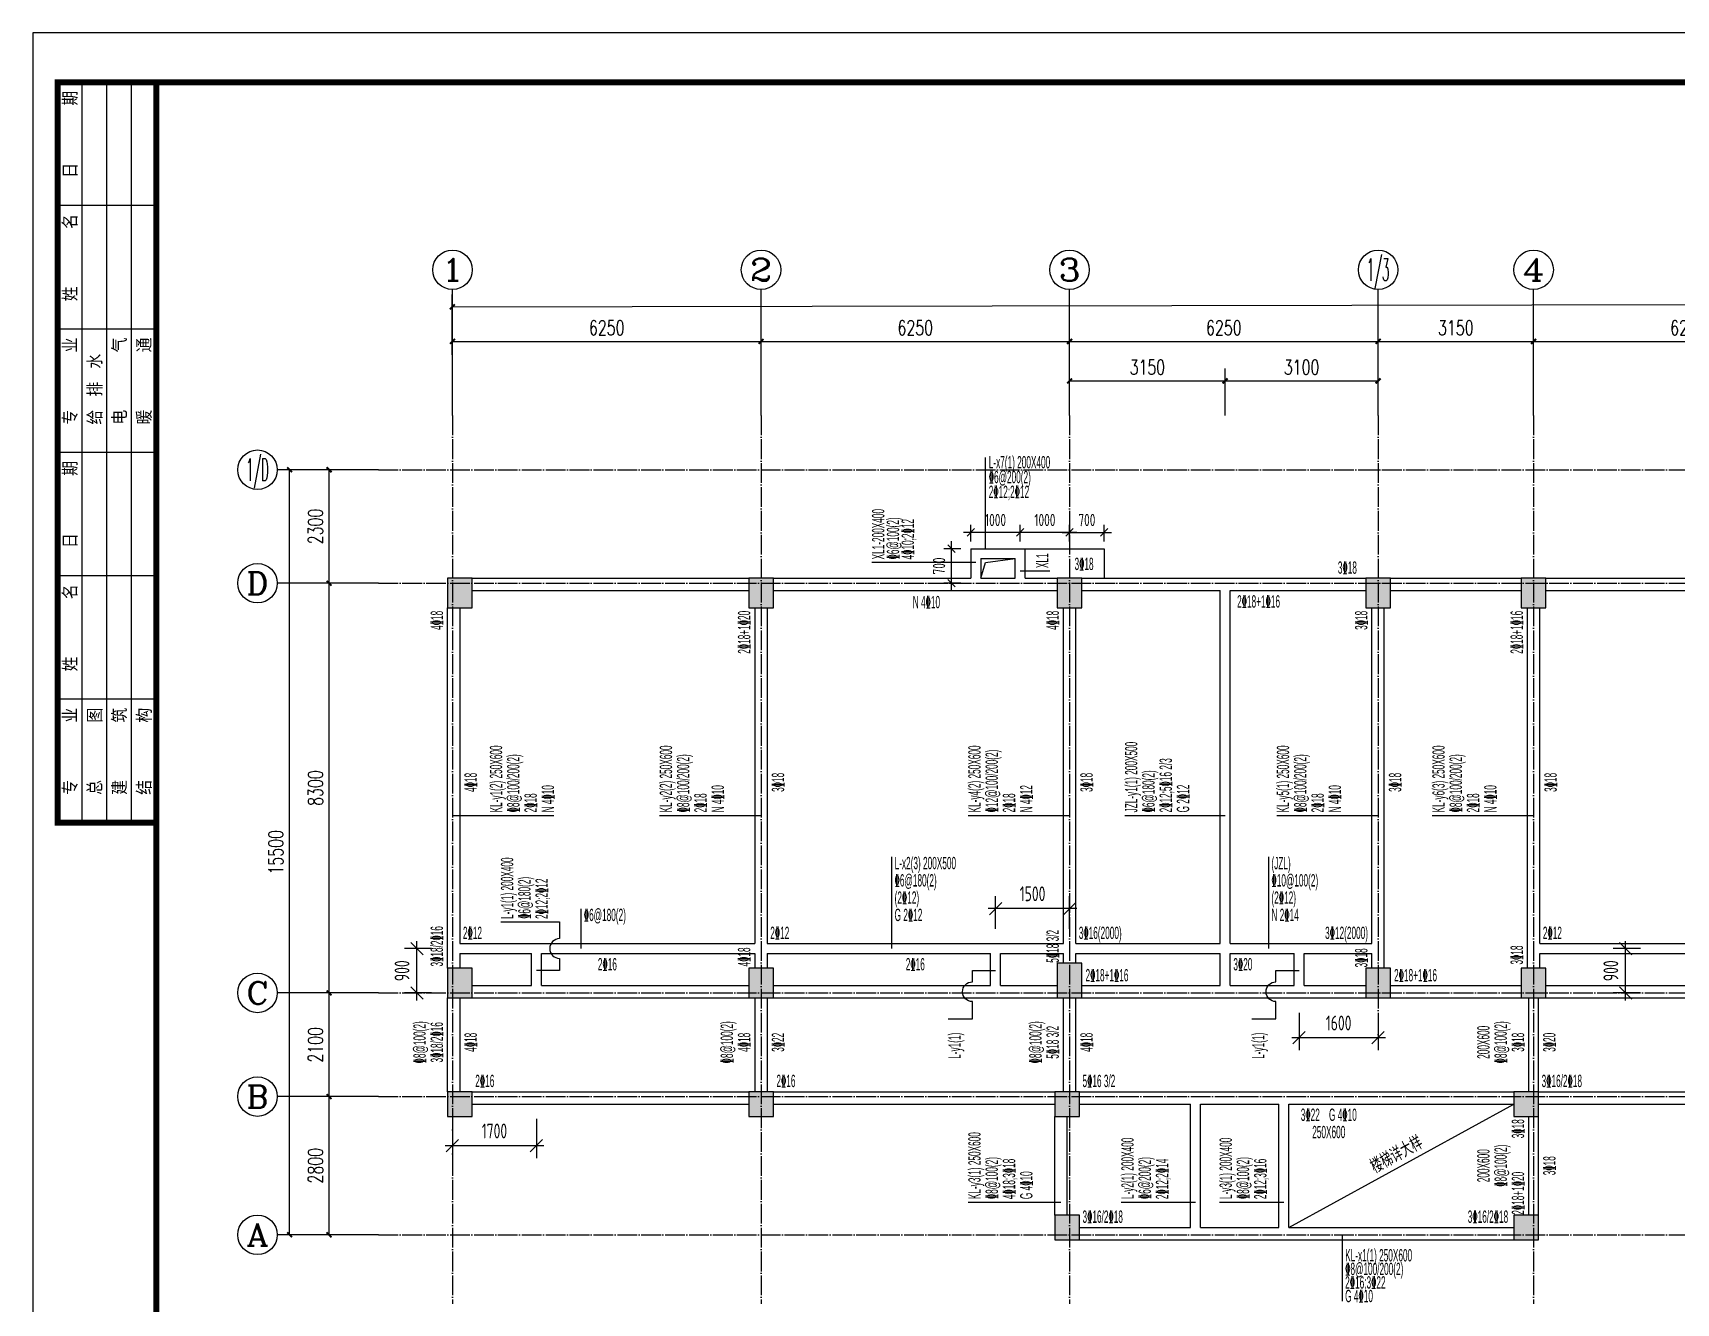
# Model space of a CAD drawing. Extents: x -441005 to 725361, y -182459 to 319313.
# Drawn here: x 284450 to 317736, y -164684 to -138950 of the extents above; entities that cross this region are included whole.
import ezdxf
from ezdxf.enums import TextEntityAlignment as Align

# ---------------------------------------------------------------- set-up
doc = ezdxf.new("R2010")
doc.units = 0
doc.header["$LTSCALE"] = 100
doc.linetypes.add('DOTE', pattern=[2.42, 2, -0.2, 0.02, -0.2])
doc.layers.get('0').update_dxf_attribs({"linetype": 'CONTINUOUS'})
doc.layers.get('Defpoints').update_dxf_attribs({"linetype": 'CONTINUOUS'})
for name, color, linetype in [('AXIS', 3, 'CONTINUOUS'), ('AXIS_TEXT', 7, 'CONTINUOUS'), ('BEAM_CON', 4, 'CONTINUOUS'), ('B挑板&檐线', 6, 'CONTINUOUS'), ('B板细部尺寸标注', 9, 'CONTINUOUS'), ('COLU', 7, 'CONTINUOUS'), ('DOTE', 8, 'DOTE'), ('D洞口边线', 6, 'CONTINUOUS'), ('T模板通用标注', 7, 'CONTINUOUS'), ('图框', 7, 'CONTINUOUS'), ('尺寸标注', 3, 'CONTINUOUS'), ('梁平法1', 3, 'CONTINUOUS'), ('梁平法2', 8, 'CONTINUOUS')]:
    doc.layers.add(name, color=color, linetype=linetype)
doc.styles.add('_TCH_AXIS', font='COMPLEX', dxfattribs={"bigfont": 'GBCBIG'})
doc.styles.add('_TCH_DIM_T3', font='simplex_.ttf', dxfattribs={"width": 0.705882, "bigfont": 'GBCBIG'})
doc.styles.add('COMPLEX', font='COMPLEX')
doc.styles.add('DIM_FONT', font='tssdeng.shx', dxfattribs={"width": 0.7, "bigfont": '1.shx'})
doc.styles.add('HZTXT', font='TXT', dxfattribs={"bigfont": 'HZTXT'})
doc.styles.get("Standard").update_dxf_attribs({"font": 'tssdeng.shx', "bigfont": '1.shx'})
doc.styles.add('TSSD_Rein', font='Tssdeng.shx', dxfattribs={"width": 0.7, "bigfont": '1.shx'})
doc.styles.add('梁平法', font='xxxxx.shx', dxfattribs={"bigfont": 'dxfs.shx'})
doc.dimstyles.new('_TCH_ARCH&&100', dxfattribs={"dimtxt": 297.5, "dimasz": 100, "dimexe": 250, "dimexo": 300, "dimgap": 126.25, "dimtad": 1, "dimdec": 0, "dimzin": 0, "dimdsep": 46, "dimtxsty": '_TCH_DIM_T3', "dimblk": 'ARCHTICK', "dimcen": 0.09, "dimclrt": 7, "dimazin": 2, "dimtfac": 1, "dimtdec": 0, "dimtix": 1, "dimtmove": 2, "dimatfit": 3, "dimfxl": 0, "dimtolj": 1, "dimtzin": 0, "dimarcsym": 0})
doc.dimstyles.new('axis', dxfattribs={"dimtxt": 300, "dimasz": 1, "dimexe": 250, "dimexo": 300, "dimgap": 150, "dimtad": 1, "dimdec": 0, "dimzin": 0, "dimdsep": 46, "dimtxsty": 'Standard', "dimblk": '_DIMX', "dimcen": 0.09, "dimse1": 1, "dimse2": 1, "dimclrt": 7, "dimadec": 1, "dimazin": 0, "dimtfac": 1, "dimtdec": 0, "dimtix": 1, "dimtmove": 2, "dimatfit": 3, "dimfxl": 0, "dimtolj": 1, "dimtzin": 0, "dimarcsym": 0})
doc.dimstyles.new('normal', dxfattribs={"dimtxt": 300, "dimasz": 1, "dimexe": 250, "dimexo": 300, "dimgap": 150, "dimtad": 1, "dimdec": 0, "dimzin": 0, "dimdsep": 46, "dimtxsty": 'DIM_FONT', "dimblk": '_DIMX', "dimblk1": '_DIMX', "dimblk2": '_DIMX', "dimcen": 0.09, "dimclrt": 7, "dimadec": 0, "dimazin": 0, "dimtfac": 1, "dimtdec": 0, "dimtix": 1, "dimtmove": 2, "dimatfit": 3, "dimldrblk": '_DIMX', "dimfxl": 0, "dimtolj": 1, "dimtzin": 0, "dimarcsym": 0})

# ---------------------------------------------------------------- blocks, each defined once
blk = doc.blocks.new('_AXISO')
blk.add_circle((0, 0), 0.5)
at = {"layer": 'AXIS_TEXT', "style": 'COMPLEX', "width": 1.041667}
blk.add_attdef('A', text='', height=0.56, dxfattribs=at).set_placement((-0.25, -0.28), (0.25, -0.28), align=Align.FIT)
blk = doc.blocks.new('_ArchTick')
at = {"color": 0, "linetype": 'ByBlock', "const_width": 0.4}
blk.add_lwpolyline([(-0.5, -0.5), (0.5, 0.5)], dxfattribs=at)
blk = doc.blocks.new('*D2771')
at = {"layer": 'AXIS', "color": 0, "lineweight": -2}
for p, q in [((291450, -160500), (290200, -160500)), ((290450, -163300), (290450, -160500)), ((291450, -163300), (290200, -163300))]:
    blk.add_line(p, q, dxfattribs=at)
at = {"layer": 'Defpoints', "color": 0}
for p in [(290450, -160500), (291450, -160500), (291450, -163300)]:
    blk.add_point(p, dxfattribs=at)
at = {"layer": 'AXIS', "color": 0, "lineweight": -2, "xscale": 100, "yscale": 100, "zscale": 100}
for p, rotation in [((290450, -160500), 90), ((290450, -163300), 270)]:
    blk.add_blockref('_ArchTick', p, dxfattribs=dict(at, rotation=rotation))
at = {"layer": 'AXIS', "color": 7, "insert": (290174, -161900), "char_height": 297.5, "attachment_point": 5, "rotation": 90, "style": '_TCH_DIM_T3'}
blk.add_mtext('\\A1;2800', dxfattribs=at)
blk = doc.blocks.new('*D2772')
at = {"layer": 'AXIS', "color": 0, "lineweight": -2}
for p, q in [((291450, -158400), (290200, -158400)), ((290450, -160500), (290450, -158400)), ((291450, -160500), (290200, -160500))]:
    blk.add_line(p, q, dxfattribs=at)
at = {"layer": 'Defpoints', "color": 0}
for p in [(290450, -158400), (291450, -158400), (291450, -160500)]:
    blk.add_point(p, dxfattribs=at)
at = {"layer": 'AXIS', "color": 0, "lineweight": -2, "xscale": 100, "yscale": 100, "zscale": 100}
for p, rotation in [((290450, -158400), 90), ((290450, -160500), 270)]:
    blk.add_blockref('_ArchTick', p, dxfattribs=dict(at, rotation=rotation))
at = {"layer": 'AXIS', "color": 7, "insert": (290174, -159450), "char_height": 297.5, "attachment_point": 5, "rotation": 90, "style": '_TCH_DIM_T3'}
blk.add_mtext('\\A1;2100', dxfattribs=at)
blk = doc.blocks.new('*D2773')
at = {"layer": 'AXIS', "color": 0, "lineweight": -2}
for p, q in [((291450, -150100), (290200, -150100)), ((290450, -158400), (290450, -150100)), ((291450, -158400), (290200, -158400))]:
    blk.add_line(p, q, dxfattribs=at)
at = {"layer": 'Defpoints', "color": 0}
for p in [(290450, -150100), (291450, -150100), (291450, -158400)]:
    blk.add_point(p, dxfattribs=at)
at = {"layer": 'AXIS', "color": 0, "lineweight": -2, "xscale": 100, "yscale": 100, "zscale": 100}
for p, rotation in [((290450, -150100), 90), ((290450, -158400), 270)]:
    blk.add_blockref('_ArchTick', p, dxfattribs=dict(at, rotation=rotation))
at = {"layer": 'AXIS', "color": 7, "insert": (290174, -154250), "char_height": 297.5, "attachment_point": 5, "rotation": 90, "style": '_TCH_DIM_T3'}
blk.add_mtext('\\A1;8300', dxfattribs=at)
blk = doc.blocks.new('*D2774')
at = {"layer": 'AXIS', "color": 0, "lineweight": -2}
for p, q in [((292950, -146700), (292950, -144950)), ((299200, -146700), (299200, -144950)), ((292950, -145200), (299200, -145200))]:
    blk.add_line(p, q, dxfattribs=at)
at = {"layer": 'Defpoints', "color": 0}
for p in [(299200, -145200), (292950, -146700), (299200, -146700)]:
    blk.add_point(p, dxfattribs=at)
at = {"layer": 'AXIS', "color": 0, "lineweight": -2, "xscale": 100, "yscale": 100, "zscale": 100, "rotation": 180}
blk.add_blockref('_ArchTick', (292950, -145200), dxfattribs=at)
at = {"layer": 'AXIS', "color": 0, "lineweight": -2, "xscale": 100, "yscale": 100, "zscale": 100}
blk.add_blockref('_ArchTick', (299200, -145200), dxfattribs=at)
at = {"layer": 'AXIS', "color": 7, "insert": (296075, -144924), "char_height": 297.5, "attachment_point": 5, "style": '_TCH_DIM_T3'}
blk.add_mtext('\\A1;6250', dxfattribs=at)
blk = doc.blocks.new('*D2775')
at = {"layer": 'AXIS', "color": 0, "lineweight": -2}
for p, q in [((299200, -146700), (299200, -144950)), ((305450, -146700), (305450, -144950)), ((299200, -145200), (305450, -145200))]:
    blk.add_line(p, q, dxfattribs=at)
at = {"layer": 'Defpoints', "color": 0}
for p in [(305450, -145200), (299200, -146700), (305450, -146700)]:
    blk.add_point(p, dxfattribs=at)
at = {"layer": 'AXIS', "color": 0, "lineweight": -2, "xscale": 100, "yscale": 100, "zscale": 100, "rotation": 180}
blk.add_blockref('_ArchTick', (299200, -145200), dxfattribs=at)
at = {"layer": 'AXIS', "color": 0, "lineweight": -2, "xscale": 100, "yscale": 100, "zscale": 100}
blk.add_blockref('_ArchTick', (305450, -145200), dxfattribs=at)
at = {"layer": 'AXIS', "color": 7, "insert": (302325, -144924), "char_height": 297.5, "attachment_point": 5, "style": '_TCH_DIM_T3'}
blk.add_mtext('\\A1;6250', dxfattribs=at)
blk = doc.blocks.new('*D2776')
at = {"layer": 'AXIS', "color": 0, "lineweight": -2}
for p, q in [((305450, -146700), (305450, -144950)), ((311700, -146700), (311700, -144950)), ((305450, -145200), (311700, -145200))]:
    blk.add_line(p, q, dxfattribs=at)
at = {"layer": 'Defpoints', "color": 0}
for p in [(311700, -145200), (305450, -146700), (311700, -146700)]:
    blk.add_point(p, dxfattribs=at)
at = {"layer": 'AXIS', "color": 0, "lineweight": -2, "xscale": 100, "yscale": 100, "zscale": 100, "rotation": 180}
blk.add_blockref('_ArchTick', (305450, -145200), dxfattribs=at)
at = {"layer": 'AXIS', "color": 0, "lineweight": -2, "xscale": 100, "yscale": 100, "zscale": 100}
blk.add_blockref('_ArchTick', (311700, -145200), dxfattribs=at)
at = {"layer": 'AXIS', "color": 7, "insert": (308575, -144924), "char_height": 297.5, "attachment_point": 5, "style": '_TCH_DIM_T3'}
blk.add_mtext('\\A1;6250', dxfattribs=at)
blk = doc.blocks.new('*D2777')
at = {"layer": 'AXIS', "color": 0, "lineweight": -2}
for p, q in [((311700, -146700), (311700, -144950)), ((314850, -146700), (314850, -144950)), ((311700, -145200), (314850, -145200))]:
    blk.add_line(p, q, dxfattribs=at)
at = {"layer": 'Defpoints', "color": 0}
for p in [(314850, -145200), (311700, -146700), (314850, -146700)]:
    blk.add_point(p, dxfattribs=at)
at = {"layer": 'AXIS', "color": 0, "lineweight": -2, "xscale": 100, "yscale": 100, "zscale": 100, "rotation": 180}
blk.add_blockref('_ArchTick', (311700, -145200), dxfattribs=at)
at = {"layer": 'AXIS', "color": 0, "lineweight": -2, "xscale": 100, "yscale": 100, "zscale": 100}
blk.add_blockref('_ArchTick', (314850, -145200), dxfattribs=at)
at = {"layer": 'AXIS', "color": 7, "insert": (313275, -144924), "char_height": 297.5, "attachment_point": 5, "style": '_TCH_DIM_T3'}
blk.add_mtext('\\A1;3150', dxfattribs=at)
blk = doc.blocks.new('*D2778')
at = {"layer": 'AXIS', "color": 0, "lineweight": -2}
for p, q in [((314850, -146700), (314850, -144950)), ((321100, -146700), (321100, -144950)), ((314850, -145200), (321100, -145200))]:
    blk.add_line(p, q, dxfattribs=at)
at = {"layer": 'Defpoints', "color": 0}
for p in [(321100, -145200), (314850, -146700), (321100, -146700)]:
    blk.add_point(p, dxfattribs=at)
at = {"layer": 'AXIS', "color": 0, "lineweight": -2, "xscale": 100, "yscale": 100, "zscale": 100, "rotation": 180}
blk.add_blockref('_ArchTick', (314850, -145200), dxfattribs=at)
at = {"layer": 'AXIS', "color": 0, "lineweight": -2, "xscale": 100, "yscale": 100, "zscale": 100}
blk.add_blockref('_ArchTick', (321100, -145200), dxfattribs=at)
at = {"layer": 'AXIS', "color": 7, "insert": (317975, -144924), "char_height": 297.5, "attachment_point": 5, "style": '_TCH_DIM_T3'}
blk.add_mtext('\\A1;6250', dxfattribs=at)
blk = doc.blocks.new('*D2787')
at = {"layer": 'AXIS', "color": 0, "lineweight": -2}
for p, q in [((291450, -147800), (289400, -147800)), ((289650, -163300), (289650, -147800)), ((291450, -163300), (289400, -163300))]:
    blk.add_line(p, q, dxfattribs=at)
at = {"layer": 'Defpoints', "color": 0}
for p in [(289650, -147800), (291450, -147800), (291450, -163300)]:
    blk.add_point(p, dxfattribs=at)
at = {"layer": 'AXIS', "color": 0, "lineweight": -2, "xscale": 100, "yscale": 100, "zscale": 100}
for p, rotation in [((289650, -147800), 90), ((289650, -163300), 270)]:
    blk.add_blockref('_ArchTick', p, dxfattribs=dict(at, rotation=rotation))
at = {"layer": 'AXIS', "color": 7, "insert": (289374, -155550), "char_height": 297.5, "attachment_point": 5, "rotation": 90, "style": '_TCH_DIM_T3'}
blk.add_mtext('\\A1;15500', dxfattribs=at)
blk = doc.blocks.new('A2+1_2')
at = {"layer": '图框'}
for p, q in [((1000, 26000), (1000, 41000)), ((1500, 26000), (1500, 41000)), ((2000, 26000), (2000, 41000)), ((2500, 38500), (500, 38500)), ((2500, 36000), (500, 36000)), ((2500, 33500), (500, 33500)), ((2500, 31000), (500, 31000)), ((2500, 28500), (500, 28500))]:
    blk.add_line(p, q, dxfattribs=at)
blk.add_lwpolyline([(0, 0), (89100, 0), (89100, 42000), (0, 42000)], close=True, dxfattribs=at)
at = {"layer": '图框', "const_width": 120}
blk.add_lwpolyline([(2500, 41000), (500, 41000), (500, 26000), (2500, 26000)], dxfattribs=at)
blk.add_lwpolyline([(2500, 1000), (88100, 1000), (88100, 41000), (2500, 41000)], close=True, dxfattribs=at)
at = {"layer": '图框', "style": 'HZTXT'}
for s, p in [('日    期', (911, 39064)), ('姓    名', (911, 36564)), ('专    业', (911, 34064)), ('电    气', (1911, 34064)), ('暖    通', (2411, 34064)), ('给 排 水', (1411, 34064)), ('日    期', (911, 31564)), ('姓    名', (911, 29064)), ('专    业', (911, 26564)), ('总    图', (1411, 26564)), ('建    筑', (1911, 26564)), ('结    构', (2411, 26564))]:
    blk.add_text(s, height=300, rotation=90, dxfattribs=at).set_placement(p)
blk = doc.blocks.new('_OBLIQUE')
at = {"color": 0, "linetype": 'ByBlock'}
blk.add_line((-0.5, -0.5), (0.5, 0.5), dxfattribs=at)
blk = doc.blocks.new('*D2802')
at = {"layer": 'B板细部尺寸标注', "color": 0, "lineweight": -2}
for p, q in [((316714, -158550), (316714, -157350)), ((317012, -157500), (316464, -157500)), ((317012, -158400), (316464, -158400))]:
    blk.add_line(p, q, dxfattribs=at)
at = {"layer": 'Defpoints', "color": 0}
for p in [(316714, -157500), (317312, -157500), (317312, -158400)]:
    blk.add_point(p, dxfattribs=at)
at = {"layer": 'B板细部尺寸标注', "color": 0, "lineweight": -2, "xscale": 250, "yscale": 250, "zscale": 250}
for p, rotation in [((316714, -157500), 90), ((316714, -158400), 270)]:
    blk.add_blockref('_OBLIQUE', p, dxfattribs=dict(at, rotation=rotation))
at = {"layer": 'B板细部尺寸标注', "color": 7, "insert": (316414, -157950), "char_height": 300, "attachment_point": 5, "rotation": 90, "style": 'DIM_FONT'}
blk.add_mtext('\\A1;900', dxfattribs=at)
blk = doc.blocks.new('_DIMX')
blk.add_line((-150, 0), (150, 0))
at = {"const_width": 50}
blk.add_lwpolyline([(-70, -70), (70, 70)], dxfattribs=at)
blk = doc.blocks.new('*D2806')
at = {"layer": 'B板细部尺寸标注', "color": 0, "lineweight": -2}
for p, q in [((292228, -158550), (292228, -157350)), ((292526, -157500), (291978, -157500)), ((292526, -158400), (291978, -158400))]:
    blk.add_line(p, q, dxfattribs=at)
at = {"layer": 'Defpoints', "color": 0}
for p in [(292228, -157500), (292826, -157500), (292826, -158400)]:
    blk.add_point(p, dxfattribs=at)
at = {"layer": 'B板细部尺寸标注', "color": 0, "lineweight": -2, "xscale": 250, "yscale": 250, "zscale": 250}
for p, rotation in [((292228, -157500), 90), ((292228, -158400), 270)]:
    blk.add_blockref('_OBLIQUE', p, dxfattribs=dict(at, rotation=rotation))
at = {"layer": 'B板细部尺寸标注', "color": 7, "insert": (291928, -157950), "char_height": 300, "attachment_point": 5, "rotation": 90, "style": 'DIM_FONT'}
blk.add_mtext('\\A1;900', dxfattribs=at)
blk = doc.blocks.new('*D2807')
at = {"layer": 'B板细部尺寸标注', "color": 0, "lineweight": -2}
for p, q in [((292950, -160950), (292950, -161746)), ((294650, -160950), (294650, -161746)), ((294800, -161496), (292800, -161496))]:
    blk.add_line(p, q, dxfattribs=at)
at = {"layer": 'Defpoints', "color": 0}
for p in [(292950, -160650), (294650, -160650), (292950, -161496)]:
    blk.add_point(p, dxfattribs=at)
at = {"layer": 'B板细部尺寸标注', "color": 0, "lineweight": -2, "xscale": 250, "yscale": 250, "zscale": 250, "rotation": 180}
blk.add_blockref('_OBLIQUE', (292950, -161496), dxfattribs=at)
at = {"layer": 'B板细部尺寸标注', "color": 0, "lineweight": -2, "xscale": 250, "yscale": 250, "zscale": 250}
blk.add_blockref('_OBLIQUE', (294650, -161496), dxfattribs=at)
at = {"layer": 'B板细部尺寸标注', "color": 7, "insert": (293800, -161196), "char_height": 300, "attachment_point": 5, "style": 'DIM_FONT'}
blk.add_mtext('\\A1;1700', dxfattribs=at)
blk = doc.blocks.new('*D2808')
at = {"layer": 'B板细部尺寸标注', "color": 0, "lineweight": -2}
for p, q in [((303950, -157100), (303950, -156441)), ((305450, -157100), (305450, -156441)), ((305600, -156691), (303800, -156691))]:
    blk.add_line(p, q, dxfattribs=at)
at = {"layer": 'Defpoints', "color": 0}
for p in [(303950, -156691), (303950, -157400), (305450, -157400)]:
    blk.add_point(p, dxfattribs=at)
at = {"layer": 'B板细部尺寸标注', "color": 0, "lineweight": -2, "xscale": 250, "yscale": 250, "zscale": 250, "rotation": 180}
blk.add_blockref('_OBLIQUE', (303950, -156691), dxfattribs=at)
at = {"layer": 'B板细部尺寸标注', "color": 0, "lineweight": -2, "xscale": 250, "yscale": 250, "zscale": 250}
blk.add_blockref('_OBLIQUE', (305450, -156691), dxfattribs=at)
at = {"layer": 'B板细部尺寸标注', "color": 7, "insert": (304700, -156391), "char_height": 300, "attachment_point": 5, "style": 'DIM_FONT'}
blk.add_mtext('\\A1;1500', dxfattribs=at)
blk = doc.blocks.new('*D2809')
at = {"layer": 'B板细部尺寸标注', "color": 0, "lineweight": -2}
for p, q in [((310100, -158800), (310100, -159559)), ((311700, -158800), (311700, -159559)), ((311850, -159309), (309950, -159309))]:
    blk.add_line(p, q, dxfattribs=at)
at = {"layer": 'Defpoints', "color": 0}
for p in [(310100, -158500), (311700, -158500), (310100, -159309)]:
    blk.add_point(p, dxfattribs=at)
at = {"layer": 'B板细部尺寸标注', "color": 0, "lineweight": -2, "xscale": 250, "yscale": 250, "zscale": 250, "rotation": 180}
blk.add_blockref('_OBLIQUE', (310100, -159309), dxfattribs=at)
at = {"layer": 'B板细部尺寸标注', "color": 0, "lineweight": -2, "xscale": 250, "yscale": 250, "zscale": 250}
blk.add_blockref('_OBLIQUE', (311700, -159309), dxfattribs=at)
at = {"layer": 'B板细部尺寸标注', "color": 7, "insert": (310900, -159009), "char_height": 300, "attachment_point": 5, "style": 'DIM_FONT'}
blk.add_mtext('\\A1;1600', dxfattribs=at)
blk = doc.blocks.new('*D2814')
at = {"layer": 'AXIS', "color": 0, "lineweight": -2}
for p, q in [((292950, -146700), (292945, -144250)), ((292946, -144500), (346796, -144400)), ((346800, -146600), (346795, -144150))]:
    blk.add_line(p, q, dxfattribs=at)
at = {"layer": 'Defpoints', "color": 0}
for p in [(346796, -144400), (292950, -146700), (346800, -146600)]:
    blk.add_point(p, dxfattribs=at)
at = {"layer": 'AXIS', "color": 0, "lineweight": -2, "xscale": 100, "yscale": 100, "zscale": 100}
for p, rotation in [((292946, -144500), 180.1063987254447), ((346796, -144400), 0.106398725444702)]:
    blk.add_blockref('_ArchTick', p, dxfattribs=dict(at, rotation=rotation))
at = {"layer": 'AXIS', "color": 7, "insert": (319870, -144174), "char_height": 297.5, "attachment_point": 5, "rotation": 0.1064, "style": '_TCH_DIM_T3'}
blk.add_mtext('\\A1;53850', dxfattribs=at)
blk = doc.blocks.new('*D2820')
at = {"layer": 'AXIS', "color": 0, "lineweight": -2}
for p, q in [((305450, -146700), (305450, -145750)), ((308600, -146700), (308600, -145750)), ((305450, -146000), (308600, -146000))]:
    blk.add_line(p, q, dxfattribs=at)
at = {"layer": 'Defpoints', "color": 0}
for p in [(308600, -146000), (305450, -146700), (308600, -146700)]:
    blk.add_point(p, dxfattribs=at)
at = {"layer": 'AXIS', "color": 0, "lineweight": -2, "xscale": 100, "yscale": 100, "zscale": 100, "rotation": 180}
blk.add_blockref('_ArchTick', (305450, -146000), dxfattribs=at)
at = {"layer": 'AXIS', "color": 0, "lineweight": -2, "xscale": 100, "yscale": 100, "zscale": 100}
blk.add_blockref('_ArchTick', (308600, -146000), dxfattribs=at)
at = {"layer": 'AXIS', "color": 7, "insert": (307025, -145724), "char_height": 297.5, "attachment_point": 5, "style": '_TCH_DIM_T3'}
blk.add_mtext('\\A1;3150', dxfattribs=at)
blk = doc.blocks.new('*D2821')
at = {"layer": 'AXIS', "color": 0, "lineweight": -2}
for p, q in [((308600, -146700), (308600, -145750)), ((311700, -146700), (311700, -145750)), ((308600, -146000), (311700, -146000))]:
    blk.add_line(p, q, dxfattribs=at)
at = {"layer": 'Defpoints', "color": 0}
for p in [(311700, -146000), (308600, -146700), (311700, -146700)]:
    blk.add_point(p, dxfattribs=at)
at = {"layer": 'AXIS', "color": 0, "lineweight": -2, "xscale": 100, "yscale": 100, "zscale": 100, "rotation": 180}
blk.add_blockref('_ArchTick', (308600, -146000), dxfattribs=at)
at = {"layer": 'AXIS', "color": 0, "lineweight": -2, "xscale": 100, "yscale": 100, "zscale": 100}
blk.add_blockref('_ArchTick', (311700, -146000), dxfattribs=at)
at = {"layer": 'AXIS', "color": 7, "insert": (310150, -145724), "char_height": 297.5, "attachment_point": 5, "style": '_TCH_DIM_T3'}
blk.add_mtext('\\A1;3100', dxfattribs=at)
blk = doc.blocks.new('*D2826')
at = {"layer": 'AXIS', "color": 0, "lineweight": -2}
for p, q in [((291450, -147800), (290200, -147800)), ((290450, -150100), (290450, -147800)), ((291450, -150100), (290200, -150100))]:
    blk.add_line(p, q, dxfattribs=at)
at = {"layer": 'Defpoints', "color": 0}
for p in [(290450, -147800), (291450, -147800), (291450, -150100)]:
    blk.add_point(p, dxfattribs=at)
at = {"layer": 'AXIS', "color": 0, "lineweight": -2, "xscale": 100, "yscale": 100, "zscale": 100}
for p, rotation in [((290450, -147800), 90), ((290450, -150100), 270)]:
    blk.add_blockref('_ArchTick', p, dxfattribs=dict(at, rotation=rotation))
at = {"layer": 'AXIS', "color": 7, "insert": (290174, -148950), "char_height": 297.5, "attachment_point": 5, "rotation": 90, "style": '_TCH_DIM_T3'}
blk.add_mtext('\\A1;2300', dxfattribs=at)
blk = doc.blocks.new('*D2834')
at = {"layer": 'Defpoints', "color": 0}
for p in [(306150, -149069), (305450, -149557), (306150, -149557)]:
    blk.add_point(p, dxfattribs=at)
at = {"layer": '尺寸标注', "color": 0, "lineweight": -2}
for p, q in [((305300, -149069), (306300, -149069)), ((305450, -149257), (305450, -148919)), ((306150, -149257), (306150, -148919))]:
    blk.add_line(p, q, dxfattribs=at)
at = {"layer": '尺寸标注', "color": 0, "lineweight": -2, "xscale": 150, "yscale": 150, "zscale": 150, "rotation": 180}
blk.add_blockref('_OBLIQUE', (305450, -149069), dxfattribs=at)
at = {"layer": '尺寸标注', "color": 0, "lineweight": -2, "xscale": 150, "yscale": 150, "zscale": 150}
blk.add_blockref('_OBLIQUE', (306150, -149069), dxfattribs=at)
at = {"layer": '尺寸标注', "color": 7, "insert": (305800, -148819), "char_height": 250, "attachment_point": 5, "style": 'DIM_FONT'}
blk.add_mtext('\\A1;700', dxfattribs=at)
blk = doc.blocks.new('*D2835')
at = {"layer": 'Defpoints', "color": 0}
for p in [(304450, -149069), (304450, -149557), (305450, -149557)]:
    blk.add_point(p, dxfattribs=at)
at = {"layer": '尺寸标注', "color": 0, "lineweight": -2}
for p, q in [((305600, -149069), (304300, -149069)), ((304450, -149257), (304450, -148919)), ((305450, -149257), (305450, -148919))]:
    blk.add_line(p, q, dxfattribs=at)
at = {"layer": '尺寸标注', "color": 0, "lineweight": -2, "xscale": 150, "yscale": 150, "zscale": 150, "rotation": 180}
blk.add_blockref('_OBLIQUE', (304450, -149069), dxfattribs=at)
at = {"layer": '尺寸标注', "color": 0, "lineweight": -2, "xscale": 150, "yscale": 150, "zscale": 150}
blk.add_blockref('_OBLIQUE', (305450, -149069), dxfattribs=at)
at = {"layer": '尺寸标注', "color": 7, "insert": (304950, -148819), "char_height": 250, "attachment_point": 5, "style": 'DIM_FONT'}
blk.add_mtext('\\A1;1000', dxfattribs=at)
blk = doc.blocks.new('*D2836')
at = {"layer": 'Defpoints', "color": 0}
for p in [(303450, -149069), (303450, -149557), (304450, -149557)]:
    blk.add_point(p, dxfattribs=at)
at = {"layer": '尺寸标注', "color": 0, "lineweight": -2}
for p, q in [((304600, -149069), (303300, -149069)), ((303450, -149257), (303450, -148919)), ((304450, -149257), (304450, -148919))]:
    blk.add_line(p, q, dxfattribs=at)
at = {"layer": '尺寸标注', "color": 0, "lineweight": -2, "xscale": 150, "yscale": 150, "zscale": 150, "rotation": 180}
blk.add_blockref('_OBLIQUE', (303450, -149069), dxfattribs=at)
at = {"layer": '尺寸标注', "color": 0, "lineweight": -2, "xscale": 150, "yscale": 150, "zscale": 150}
blk.add_blockref('_OBLIQUE', (304450, -149069), dxfattribs=at)
at = {"layer": '尺寸标注', "color": 7, "insert": (303950, -148819), "char_height": 250, "attachment_point": 5, "style": 'DIM_FONT'}
blk.add_mtext('\\A1;1000', dxfattribs=at)
blk = doc.blocks.new('*D2845')
at = {"layer": 'Defpoints', "color": 0}
for p in [(303056, -149400), (303550, -149400), (303550, -150100)]:
    blk.add_point(p, dxfattribs=at)
at = {"layer": '尺寸标注', "color": 0, "lineweight": -2}
for p, q in [((303250, -149400), (302906, -149400)), ((303056, -150250), (303056, -149250)), ((303250, -150100), (302906, -150100))]:
    blk.add_line(p, q, dxfattribs=at)
at = {"layer": '尺寸标注', "color": 0, "lineweight": -2, "xscale": 150, "yscale": 150, "zscale": 150}
for p, rotation in [((303056, -149400), 90), ((303056, -150100), 270)]:
    blk.add_blockref('_OBLIQUE', p, dxfattribs=dict(at, rotation=rotation))
at = {"layer": '尺寸标注', "color": 7, "insert": (302806, -149750), "char_height": 250, "attachment_point": 5, "rotation": 90, "style": 'DIM_FONT'}
blk.add_mtext('\\A1;700', dxfattribs=at)

msp = doc.modelspace()

# ---------------------------------------------------------------- hatches: boundary and pattern name
at = {"layer": 'COLU'}
for points in [[(293350, -150600), (293350, -150000), (292850, -150000), (292850, -150600)], [(299450, -150600), (299450, -150000), (298950, -150000), (298950, -150600)], [(305700, -150600), (305700, -150000), (305200, -150000), (305200, -150600)], [(311950, -150600), (311950, -150000), (311450, -150000), (311450, -150600)], [(315100, -150600), (315100, -150000), (314600, -150000), (314600, -150600)], [(293350, -158500), (293350, -157900), (292850, -157900), (292850, -158500)], [(299450, -158500), (299450, -157900), (298950, -157900), (298950, -158500)], [(305700, -158500), (305700, -157800), (305200, -157800), (305200, -158500)], [(311950, -158500), (311950, -157900), (311450, -157900), (311450, -158500)], [(315100, -158500), (315100, -157900), (314600, -157900), (314600, -158500)], [(293350, -160900), (293350, -160400), (292850, -160400), (292850, -160900)], [(299450, -160900), (299450, -160400), (298950, -160400), (298950, -160900)], [(305650, -160900), (305650, -160400), (305150, -160400), (305150, -160900)], [(314950, -160900), (314950, -160400), (314450, -160400), (314450, -160900)], [(305650, -163400), (305650, -162900), (305150, -162900), (305150, -163400)], [(314950, -163400), (314950, -162900), (314450, -162900), (314450, -163400)]]:
    msp.add_hatch(color=251, dxfattribs=at).paths.add_polyline_path(points)

# ---------------------------------------------------------------- linework, layer by layer
at = {"layer": 'AXIS'}
for p, q in [((292950, -146700), (292950, -144150)), ((299200, -146700), (299200, -144150)), ((305450, -146700), (305450, -144150)), ((311700, -146700), (311700, -144150)), ((314850, -146700), (314850, -144150)), ((291450, -147800), (289400, -147800)), ((291450, -150100), (289400, -150100)), ((291450, -158400), (289400, -158400)), ((291450, -160500), (289400, -160500)), ((291450, -163300), (289400, -163300))]:
    msp.add_line(p, q, dxfattribs=at)
at = {"layer": 'BEAM_CON'}
for p, q in [((303450, -149400), (304550, -149400)), ((303450, -149400), (303450, -150000)), ((304550, -150000), (304550, -149400)), ((303650, -149600), (304350, -149600)), ((303650, -149600), (303650, -150000)), ((304350, -150000), (304350, -149600)), ((293350, -150000), (298950, -150000)), ((299450, -150000), (303450, -150000)), ((303650, -150000), (304350, -150000)), ((304550, -150000), (305200, -150000)), ((305700, -150000), (311450, -150000)), ((311950, -150000), (314600, -150000)), ((315100, -150000), (319100, -150000)), ((293350, -150250), (298950, -150250)), ((299450, -150250), (305200, -150250)), ((305700, -150250), (308500, -150250)), ((308500, -157400), (308500, -150250)), ((308700, -157400), (308700, -150250)), ((308700, -150250), (311450, -150250)), ((311950, -150250), (314600, -150250)), ((315100, -150250), (320850, -150250)), ((292850, -157900), (292850, -150600)), ((293100, -150600), (293100, -157400)), ((299075, -150600), (299075, -157400)), ((299325, -150600), (299325, -157400)), ((305325, -157400), (305325, -150600)), ((305575, -157400), (305575, -150600)), ((311575, -157400), (311575, -150600)), ((311825, -157900), (311825, -150600)), ((314725, -157900), (314725, -150600)), ((314975, -157400), (314975, -150600)), ((293100, -157400), (299075, -157400)), ((299325, -157400), (305325, -157400)), ((305575, -157400), (308500, -157400)), ((308700, -157400), (311575, -157400)), ((314975, -157400), (320975, -157400)), ((293100, -157600), (293100, -157900)), ((293100, -157600), (294550, -157600)), ((294550, -158250), (294550, -157600)), ((294750, -158250), (294750, -157600)), ((294750, -157600), (299075, -157600)), ((299075, -157600), (299075, -157900)), ((299325, -157600), (299325, -157900)), ((299325, -157600), (303850, -157600)), ((303850, -158250), (303850, -157600)), ((304050, -158250), (304050, -157600)), ((304050, -157600), (305325, -157600)), ((305325, -157800), (305325, -157600)), ((305575, -157800), (305575, -157600)), ((305575, -157600), (308500, -157600)), ((308500, -158250), (308500, -157600)), ((308700, -158250), (308700, -157600)), ((308700, -157600), (310000, -157600)), ((310000, -158250), (310000, -157600)), ((310200, -157600), (311575, -157600)), ((310200, -158250), (310200, -157600)), ((311575, -157900), (311575, -157600)), ((314975, -157900), (314975, -157600)), ((314975, -157600), (319500, -157600)), ((293350, -158250), (294550, -158250)), ((294750, -158250), (298950, -158250)), ((299450, -158250), (303850, -158250)), ((304050, -158250), (305200, -158250)), ((305700, -158250), (308500, -158250)), ((308700, -158250), (310000, -158250)), ((310200, -158250), (311450, -158250)), ((311950, -158250), (314600, -158250)), ((315100, -158250), (319500, -158250)), ((292850, -160400), (292850, -158500)), ((293100, -158500), (293100, -160400)), ((293350, -158500), (298950, -158500)), ((299075, -158500), (299075, -160400)), ((299325, -158500), (299325, -160400)), ((299450, -158500), (305200, -158500)), ((305325, -160400), (305325, -158500)), ((305575, -160400), (305575, -158500)), ((305700, -158500), (311450, -158500)), ((311950, -158500), (314600, -158500)), ((314750, -160400), (314750, -158500)), ((314950, -160400), (314950, -158500)), ((315100, -158500), (320850, -158500)), ((293350, -160400), (298950, -160400)), ((299450, -160400), (305150, -160400)), ((305650, -160400), (314450, -160400)), ((314950, -160400), (320850, -160400)), ((293350, -160650), (298950, -160650)), ((299450, -160650), (305150, -160650)), ((305650, -160650), (307900, -160650)), ((307900, -163150), (307900, -160650)), ((308100, -163150), (308100, -160650)), ((308100, -160650), (309690, -160650)), ((309690, -163150), (309690, -160650)), ((309890, -163150), (309890, -160650)), ((309890, -160650), (314450, -160650)), ((314950, -160650), (320850, -160650)), ((305150, -162900), (305150, -160900)), ((305400, -162900), (305400, -160900)), ((314750, -162900), (314750, -160900)), ((314950, -162900), (314950, -160900)), ((305650, -163150), (307900, -163150)), ((305650, -163400), (314450, -163400)), ((308100, -163150), (309690, -163150)), ((309890, -163150), (314450, -163150))]:
    msp.add_line(p, q, dxfattribs=at)
at = {"layer": 'B挑板&檐线'}
msp.add_lwpolyline([(304550, -150000), (304550, -149400), (306150, -149400), (306150, -150000)], dxfattribs=at)
at = {"layer": 'COLU'}
for points in [[(293350, -150600), (293350, -150000), (292850, -150000), (292850, -150600)], [(299450, -150600), (299450, -150000), (298950, -150000), (298950, -150600)], [(305700, -150600), (305700, -150000), (305200, -150000), (305200, -150600)], [(311950, -150600), (311950, -150000), (311450, -150000), (311450, -150600)], [(315100, -150600), (315100, -150000), (314600, -150000), (314600, -150600)], [(293350, -158500), (293350, -157900), (292850, -157900), (292850, -158500)], [(299450, -158500), (299450, -157900), (298950, -157900), (298950, -158500)], [(305700, -158500), (305700, -157800), (305200, -157800), (305200, -158500)], [(311950, -158500), (311950, -157900), (311450, -157900), (311450, -158500)], [(315100, -158500), (315100, -157900), (314600, -157900), (314600, -158500)], [(293350, -160900), (293350, -160400), (292850, -160400), (292850, -160900)], [(299450, -160900), (299450, -160400), (298950, -160400), (298950, -160900)], [(305650, -160900), (305650, -160400), (305150, -160400), (305150, -160900)], [(314950, -160900), (314950, -160400), (314450, -160400), (314450, -160900)], [(305650, -163400), (305650, -162900), (305150, -162900), (305150, -163400)], [(314950, -163400), (314950, -162900), (314450, -162900), (314450, -163400)]]:
    msp.add_lwpolyline(points, close=True, dxfattribs=at)
at = {"layer": 'DOTE', "ltscale": 2}
for p, q in [((292950, -146700), (292950, -164700)), ((299200, -146700), (299200, -164700)), ((305450, -146700), (305450, -164700)), ((311700, -146700), (311700, -159400)), ((314850, -146700), (314850, -164700)), ((291450, -147800), (348800, -147800)), ((291450, -150100), (348800, -150100)), ((291450, -158400), (348800, -158400)), ((291450, -160500), (348800, -160500)), ((291450, -163300), (348800, -163300))]:
    msp.add_line(p, q, dxfattribs=at)
at = {"layer": 'D洞口边线'}
msp.add_lwpolyline([(303650, -150000), (303745.8, -149679.2), (304350, -149600)], dxfattribs=at)
at = {"layer": 'T模板通用标注'}
msp.add_line((309890, -163150), (314450, -160650), dxfattribs=at)
at = {"layer": '梁平法1'}
for p, q in [((301844.9, -155643.2), (301844.9, -157500)), ((309478.8, -155643.2), (309478.8, -157500)), ((295549.6, -156693.2), (295549.6, -157500)), ((310970.1, -163300), (310970.1, -164645.3))]:
    msp.add_line(p, q, dxfattribs=at)
at = {"layer": '梁平法2', "color": 6}
for p, q in [((303750, -149400), (303750, -147551.6)), ((303550, -149680.2), (301441.3, -149680.2)), ((305050, -149855.2), (304450, -149855.2)), ((292950, -154803.4), (295004.8, -154803.4)), ((297145.2, -154803.4), (299200, -154803.4)), ((303395.2, -154803.4), (305450, -154803.4)), ((306570.2, -154803.4), (308600, -154803.4)), ((309645.2, -154803.4), (311700, -154803.4)), ((312795.2, -154803.4), (314850, -154803.4)), ((303395.2, -162637.5), (305275, -162637.5)), ((306495.2, -162637.5), (308000, -162637.5)), ((308485.2, -162637.5), (309790, -162637.5))]:
    msp.add_line(p, q, dxfattribs=at)
for points in [[(293928.6, -156960.9), (295119.5, -156960.9), (295119.5, -157300, 1), (295119.5, -157700), (295119.5, -157941.9), (294650, -157941.9)], [(302989.6, -158922.9), (303480.5, -158922.9), (303480.5, -158575, -1), (303480.5, -158175), (303480.5, -157941.9), (303950, -157941.9)], [(309139.6, -158922.9), (309630.5, -158922.9), (309630.5, -158575, -1), (309630.5, -158175), (309630.5, -157941.9), (310100, -157941.9)]]:
    msp.add_lwpolyline(points, format="xyb", dxfattribs=at)

# ---------------------------------------------------------------- block references
msp.add_blockref('A2+1_2', (284450, -180950))
at = {"layer": 'AXIS'}
ref = msp.add_blockref('_AXISO', (292950, -143750), dxfattribs=dict(at, xscale=800, yscale=800, zscale=800))
ref.add_attrib('A', '1', dxfattribs={"layer": 'AXIS_TEXT', "height": 452.5, "style": '_TCH_AXIS', "width": 2.333333}).set_placement((292723.7, -143976.3), (293176.3, -143976.3), align=Align.FIT)
ref = msp.add_blockref('_AXISO', (299200, -143750), dxfattribs=dict(at, xscale=800, yscale=800, zscale=800))
ref.add_attrib('A', '2', dxfattribs={"layer": 'AXIS_TEXT', "height": 452.5, "style": '_TCH_AXIS', "width": 1.5}).set_placement((298973.7, -143976.3), (299426.3, -143976.3), align=Align.FIT)
ref = msp.add_blockref('_AXISO', (305450, -143750), dxfattribs=dict(at, xscale=800, yscale=800, zscale=800))
ref.add_attrib('A', '3', dxfattribs={"layer": 'AXIS_TEXT', "height": 452.5, "style": '_TCH_AXIS', "width": 1.5}).set_placement((305223.7, -143976.3), (305676.3, -143976.3), align=Align.FIT)
ref = msp.add_blockref('_AXISO', (311700, -143750), dxfattribs=dict(at, xscale=800, yscale=800, zscale=800))
ref.add_attrib('A', '1/3', dxfattribs={"layer": 'AXIS_TEXT', "height": 452.55, "style": '_TCH_AXIS', "width": 0.411765}).set_placement((311473.7, -143976.3), (311926.3, -143976.3), align=Align.FIT)
ref = msp.add_blockref('_AXISO', (314850, -143750), dxfattribs=dict(at, xscale=800, yscale=800, zscale=800))
ref.add_attrib('A', '4', dxfattribs={"layer": 'AXIS_TEXT', "height": 452.5, "style": '_TCH_AXIS', "width": 1.3125}).set_placement((314623.7, -143976.3), (315076.3, -143976.3), align=Align.FIT)
ref = msp.add_blockref('_AXISO', (289000, -147800), dxfattribs=dict(at, xscale=800, yscale=800, zscale=800))
ref.add_attrib('A', '1/D', dxfattribs={"layer": 'AXIS_TEXT', "height": 452.55, "style": '_TCH_AXIS', "width": 0.388889}).set_placement((288773.7, -148026.3), (289226.3, -148026.3), align=Align.FIT)
ref = msp.add_blockref('_AXISO', (289000, -150100), dxfattribs=dict(at, xscale=800, yscale=800, zscale=800))
ref.add_attrib('A', 'D', dxfattribs={"layer": 'AXIS_TEXT', "height": 452.5, "style": '_TCH_AXIS', "width": 1.235294}).set_placement((288773.7, -150326.3), (289226.3, -150326.3), align=Align.FIT)
ref = msp.add_blockref('_AXISO', (289000, -158400), dxfattribs=dict(at, xscale=800, yscale=800, zscale=800))
ref.add_attrib('A', 'C', dxfattribs={"layer": 'AXIS_TEXT', "height": 452.5, "style": '_TCH_AXIS', "width": 1.4}).set_placement((288773.7, -158626.3), (289226.3, -158626.3), align=Align.FIT)
ref = msp.add_blockref('_AXISO', (289000, -160500), dxfattribs=dict(at, xscale=800, yscale=800, zscale=800))
ref.add_attrib('A', 'B', dxfattribs={"layer": 'AXIS_TEXT', "height": 452.5, "style": '_TCH_AXIS', "width": 1.235294}).set_placement((288773.7, -160726.3), (289226.3, -160726.3), align=Align.FIT)
ref = msp.add_blockref('_AXISO', (289000, -163300), dxfattribs=dict(at, xscale=800, yscale=800, zscale=800))
ref.add_attrib('A', 'A', dxfattribs={"layer": 'AXIS_TEXT', "height": 452.5, "style": '_TCH_AXIS', "width": 1.166667}).set_placement((288773.7, -163526.3), (289226.3, -163526.3), align=Align.FIT)

# ---------------------------------------------------------------- texts
at = {"layer": 'T模板通用标注', "style": 'TSSD_Rein', "width": 0.8}
msp.add_text('楼梯详大样', height=300, rotation=28.73356, dxfattribs=at).set_placement((311643.5, -162074.6))
at = {"layer": '梁平法1', "style": '梁平法', "width": 0.5}
msp.add_text('3%%13218', height=250, dxfattribs=at).set_placement((305743.2, -149907.2), align=Align.BOTTOM_CENTER)
for s, p in [('3%%13218', (311270.1, -149907.2)), ('3%%13212(2000)', (311495.1, -157307.2)), ('3%%13216/2%%13218', (314334.3, -163057.2))]:
    msp.add_text(s, height=250, dxfattribs=at).set_placement(p, align=Align.RIGHT)
for s, p in [('N 4%%13210', (302273.2, -150606.6)), ('L-x2(3) 200X500', (301905.5, -155893.6)), ('(JZL)', (309539.5, -155893.6)), ('%%1326@180(2)', (301905.5, -156243.6)), ('%%13210@100(2)', (309539.5, -156243.6)), ('(2%%13212)', (301905.5, -156593.6)), ('(2%%13212)', (309539.5, -156593.6)), ('%%1326@180(2)', (295610.2, -156943.6)), ('G 2%%13212', (301905.5, -156943.6)), ('N 2%%13214', (309539.5, -156943.6)), ('2%%13212', (293161.6, -157307.2)), ('2%%13212', (299386.6, -157307.2)), ('3%%13216(2000)', (305636.6, -157307.2)), ('2%%13212', (315036.6, -157307.2)), ('2%%13218+1%%13216', (305773.2, -158165.1)), ('2%%13218+1%%13216', (312023.2, -158165.1)), ('2%%13216', (293411.6, -160307.2)), ('2%%13216', (299511.6, -160307.2)), ('5%%13216 3/2', (305711.6, -160307.2)), ('3%%13216/2%%13218', (315011.6, -160307.2)), ('3%%13216/2%%13218', (305711.6, -163057.2)), ('KL-x1(1) 250X600', (311032.6, -163839.5)), ('%%1328@100/200(2)', (311032.6, -164114.5)), ('2%%13216;3%%13222', (311032.6, -164389.5)), ('G 4%%13210', (311032.6, -164664.5))]:
    msp.add_text(s, height=250, dxfattribs=at).set_placement(p)
for s, p in [('2%%13218+1%%13216', (309278.3, -150592.8)), ('2%%13216', (296087.5, -157942.8)), ('2%%13216', (302325, -157942.8)), ('3%%13220', (308960.1, -157942.8)), ('3%%13222    G 4%%13210', (310700.2, -160992.8)), ('250X600', (310700.2, -161342.8))]:
    msp.add_text(s, height=250, dxfattribs=at).set_placement(p, align=Align.CENTER)
at = {"layer": '梁平法2', "color": 6, "style": '梁平法', "width": 0.5}
for s, p in [('L-x7(1) 200X400', (303812.5, -147772.8)), ('2%%13212;2%%13212', (303812.5, -148372.8)), ('%%1326@200(2)', (303812.5, -148072.8))]:
    msp.add_text(s, height=250, dxfattribs=at).set_placement(p)
for s, p in [('XL1-200X400', (301697.8, -149617.7)), ('%%1326@100(2)', (301997.8, -149617.7)), ('4%%13210;2%%13212', (302297.8, -149617.7)), ('XL1', (305022.8, -149792.7)), ('KL-y1(2) 250X600', (293956.6, -154742.7)), ('KL-y2(2) 250X600', (297397.8, -154742.7)), ('KL-y4(2) 250X600', (303647.8, -154742.7)), ('JZL-y1(1) 200X500', (306822.8, -154742.7)), ('KL-y5(1) 250X600', (309897.8, -154742.7)), ('KL-y6(3) 250X600', (313047.8, -154742.7)), ('%%1328@100/200(2)', (294306.6, -154742.7)), ('%%1328@100/200(2)', (297747.8, -154742.7)), ('%%13212@100/200(2)', (303997.8, -154742.7)), ('2%%13212;5%%13216 2/3', (307522.8, -154742.7)), ('%%1328@100/200(2)', (310247.8, -154742.7)), ('%%1328@100/200(2)', (313397.8, -154742.7)), ('%%1326@180(2)', (307172.8, -154742.7)), ('2%%13218', (294656.6, -154742.7)), ('N 4%%13210', (295006.6, -154742.7)), ('2%%13218', (298097.8, -154742.7)), ('N 4%%13210', (298447.8, -154742.7)), ('2%%13218', (304347.8, -154742.7)), ('N 4%%13212', (304697.8, -154742.7)), ('G 2%%13212', (307872.8, -154742.7)), ('2%%13218', (310597.8, -154742.7)), ('N 4%%13210', (310947.8, -154742.7)), ('2%%13218', (313747.8, -154742.7)), ('N 4%%13210', (314097.8, -154742.7)), ('L-y1(1) 200X400', (294181.2, -156900.3)), ('%%1326@180(2)', (294531.2, -156900.3)), ('2%%13212;2%%13212', (294881.2, -156900.3)), ('3%%13218/2%%13216', (292757.2, -157864)), ('5%%13218 3/2', (305232.2, -157788.3)), ('4%%13218', (298982.2, -157864)), ('3%%13218', (311482.2, -157882.8)), ('3%%13218', (314632.2, -157824.9)), ('L-y1(1)', (303243.7, -159734.4)), ('L-y1(1)', (309393.7, -159734.4)), ('KL-y3(1) 250X600', (303647.8, -162576.8)), ('L-y2(1) 200X400', (306747.8, -162576.8)), ('L-y3(1) 200X400', (308737.8, -162576.8)), ('%%1328@100(2)', (303997.8, -162576.8)), ('4%%13218;3%%13218', (304347.8, -162576.8)), ('%%1326@200(2)', (307097.8, -162576.8)), ('2%%13212;2%%13214', (307447.8, -162576.8)), ('%%1328@100(2)', (309087.8, -162576.8)), ('2%%13212;3%%13216', (309437.8, -162576.8)), ('G 4%%13210', (304697.8, -162576.8)), ('2%%13218+1%%13220', (314657.2, -162892.4))]:
    msp.add_text(s, height=250, rotation=90, dxfattribs=at).set_placement(p)
for s, p in [('4%%13218', (292757.2, -150658.3)), ('2%%13218+1%%13220', (298982.2, -150658.3)), ('4%%13218', (305232.2, -150658.3)), ('3%%13218', (311482.2, -150658.3)), ('2%%13218+1%%13216', (314632.2, -150658.3)), ('3%%13218', (314657.2, -160958.3))]:
    msp.add_text(s, height=250, rotation=90, dxfattribs=at).set_placement(p, align=Align.RIGHT)
for s, p in [('4%%13218', (293442.8, -154134.1)), ('3%%13218', (299667.8, -154134.1)), ('3%%13218', (305917.8, -154134.1)), ('3%%13218', (312167.8, -154134.1)), ('3%%13218', (315317.8, -154134.1)), ('%%1328@100(2)', (292407.2, -159400)), ('3%%13218/2%%13216', (292757.2, -159400)), ('%%1328@100(2)', (298632.2, -159400)), ('%%1328@100(2)', (304882.2, -159400)), ('5%%13218 3/2', (305232.2, -159400)), ('200X600', (313957.2, -159400)), ('%%1328@100(2)', (314307.2, -159400)), ('4%%13218', (293442.8, -159400)), ('4%%13218', (298982.2, -159400)), ('3%%13222', (299667.8, -159400)), ('4%%13218', (305917.8, -159400)), ('3%%13218', (314657.2, -159400)), ('3%%13220', (315292.8, -159400)), ('200X600', (313957.2, -161900)), ('%%1328@100(2)', (314307.2, -161900)), ('3%%13218', (315292.8, -161900))]:
    msp.add_text(s, height=250, rotation=90, dxfattribs=at).set_placement(p, align=Align.CENTER)

# ---------------------------------------------------------------- dimensions: what is measured, and where the dimension line sits
at = {"layer": 'AXIS'}
for p1, p2, distance, picture, middle in [((292950, -146700), (346800, -146600), 2200, '*D2814', (319870.4, -144173.6)), ((292950, -146700), (299200, -146700), 1500, '*D2774', (296075, -144923.6)), ((299200, -146700), (305450, -146700), 1500, '*D2775', (302325, -144923.6)), ((305450, -146700), (311700, -146700), 1500, '*D2776', (308575, -144923.6)), ((311700, -146700), (314850, -146700), 1500, '*D2777', (313275, -144923.6)), ((314850, -146700), (321100, -146700), 1500, '*D2778', (317975, -144923.6)), ((305450, -146700), (308600, -146700), 700, '*D2820', (307025, -145723.6)), ((308600, -146700), (311700, -146700), 700, '*D2821', (310150, -145723.6)), ((291450, -163300), (291450, -147800), 1800, '*D2787', (289373.6, -155550)), ((291450, -150100), (291450, -147800), 1000, '*D2826', (290173.6, -148950)), ((291450, -158400), (291450, -150100), 1000, '*D2773', (290173.6, -154250)), ((291450, -160500), (291450, -158400), 1000, '*D2772', (290173.6, -159450)), ((291450, -163300), (291450, -160500), 1000, '*D2771', (290173.6, -161900))]:
    dim = msp.add_aligned_dim(p1=p1, p2=p2, distance=distance, dimstyle='_TCH_ARCH&&100', override={"dimexo": 0}, dxfattribs=at)
    dim.commit()
    dim.dimension.update_dxf_attribs({"geometry": picture, "text_midpoint": middle})
at = {"layer": 'B板细部尺寸标注'}
for base, p1, p2, picture, middle in [((303950, -156690.7), (305450, -157400), (303950, -157400), '*D2808', (304700, -156390.7)), ((310100, -159309.1), (311700, -158500), (310100, -158500), '*D2809', (310900, -159009.1)), ((292950, -161495.6), (294650, -160650), (292950, -160650), '*D2807', (293800, -161195.6))]:
    dim = msp.add_linear_dim(base=base, p1=p1, p2=p2, dimstyle='normal', override={"dimasz": 250, "dimblk1": 'OBLIQUE', "dimblk2": 'OBLIQUE', "dimsah": 1, "dimdle": 150}, dxfattribs=at)
    dim.commit()
    dim.dimension.update_dxf_attribs({"geometry": picture, "text_midpoint": middle})
for p1, p2, picture, middle in [((292826.1, -158400), (292826.1, -157500), '*D2806', (291928.2, -157950)), ((317312, -158400), (317312, -157500), '*D2802', (316414.1, -157950))]:
    dim = msp.add_aligned_dim(p1=p1, p2=p2, distance=597.8, dimstyle='normal', override={"dimasz": 250, "dimblk1": 'OBLIQUE', "dimblk2": 'OBLIQUE', "dimsah": 1, "dimdle": 150}, dxfattribs=at)
    dim.commit()
    dim.dimension.update_dxf_attribs({"geometry": picture, "text_midpoint": middle})
at = {"layer": '尺寸标注'}
for base, p1, p2, picture, middle in [((303450, -149069.3), (304450, -149557.3), (303450, -149557.3), '*D2836', (303950, -148819.3)), ((304450, -149069.3), (305450, -149557.3), (304450, -149557.3), '*D2835', (304950, -148819.3)), ((306150, -149069.3), (305450, -149557.3), (306150, -149557.3), '*D2834', (305800, -148819.3))]:
    dim = msp.add_linear_dim(base=base, p1=p1, p2=p2, dimstyle='axis', override={"dimtxt": 250, "dimasz": 150, "dimexe": 150, "dimgap": 125, "dimtxsty": 'DIM_FONT', "dimblk1": 'OBLIQUE', "dimblk2": 'OBLIQUE', "dimsah": 1, "dimdle": 150, "dimse1": 0, "dimse2": 0}, dxfattribs=at)
    dim.commit()
    dim.dimension.update_dxf_attribs({"geometry": picture, "text_midpoint": middle})
dim = msp.add_linear_dim(base=(303056.2, -149400), p1=(303550.5, -150100), p2=(303550.5, -149400), angle=90, dimstyle='axis', override={"dimtxt": 250, "dimasz": 150, "dimexe": 150, "dimgap": 125, "dimtxsty": 'DIM_FONT', "dimblk1": 'OBLIQUE', "dimblk2": 'OBLIQUE', "dimsah": 1, "dimdle": 150, "dimse1": 0, "dimse2": 0}, dxfattribs=at)
dim.commit()
dim.dimension.update_dxf_attribs({"geometry": '*D2845', "text_midpoint": (302806.2, -149750)})

doc.saveas('drawing.dxf')
